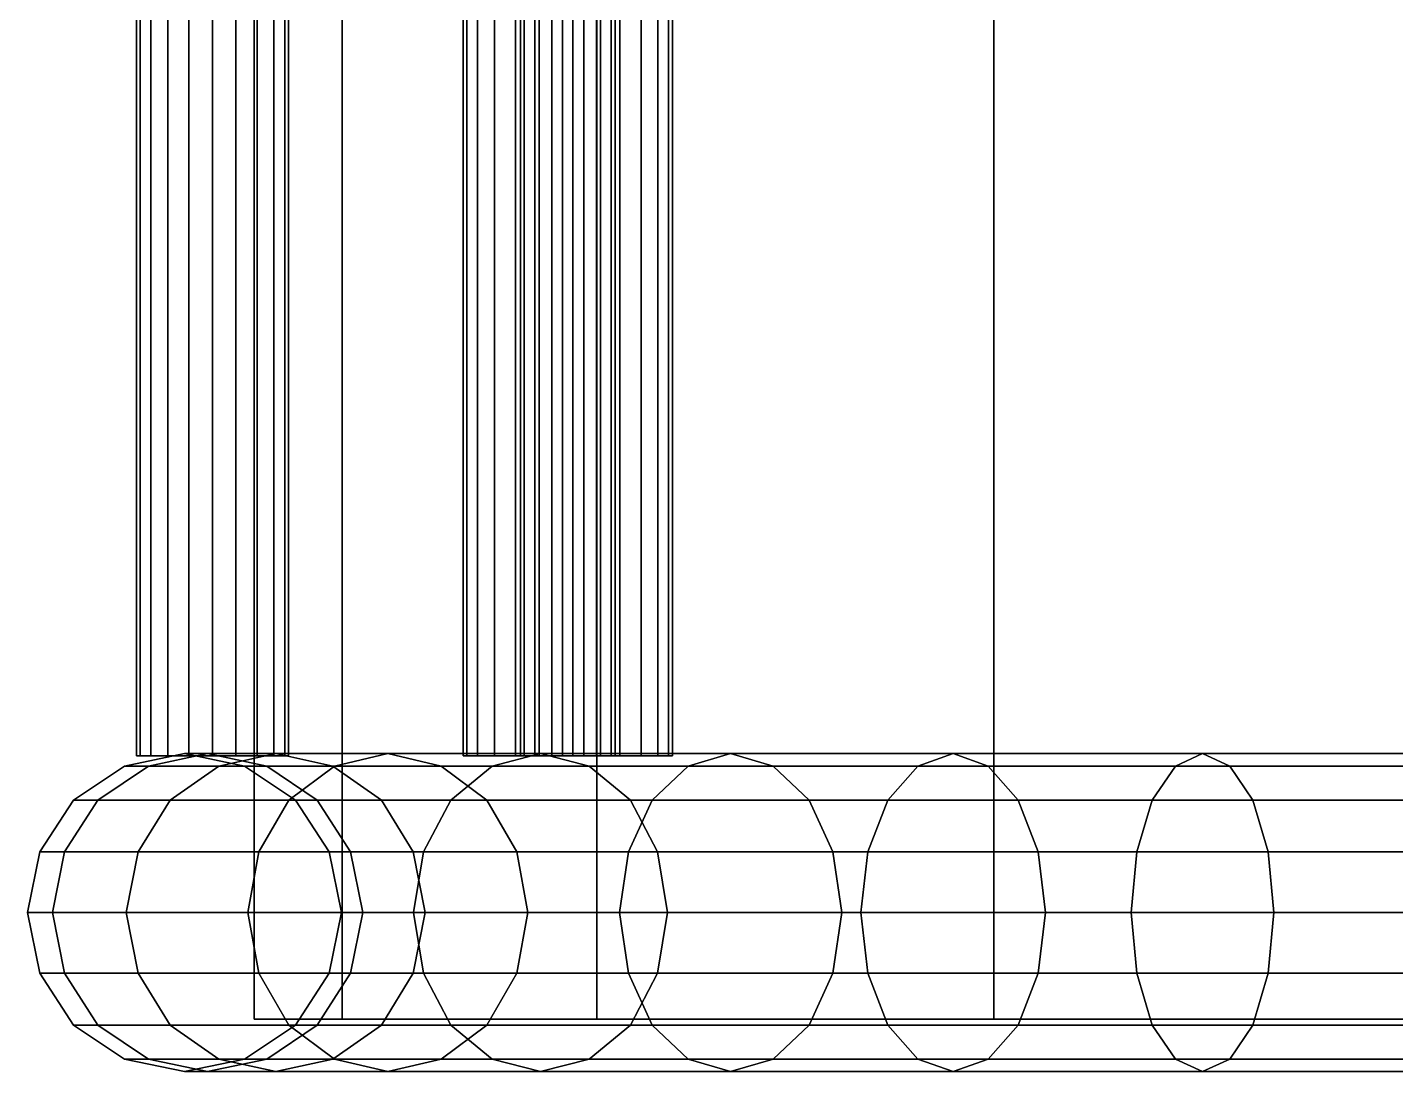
# Model space of a CAD drawing. Header units: metres. Extents: x -11.3 to 11.3, y -27.7 to 5.8.
# Drawn here: x -11.26 to -3.64, y -5.82 to 0 of the extents above; entities that cross this region are included whole.
import ezdxf

# ---------------------------------------------------------------- set-up
doc = ezdxf.new("R2010")
doc.units = ezdxf.units.M

msp = doc.modelspace()

# ---------------------------------------------------------------- linework, layer by layer
at = {"layer": 'layer1', "color": 1}
for points in [[(-9.51056, 5.52514, -3.09017), (-10, 5.52514), (-10, -5.52514), (-9.51056, -5.52514, -3.09017)], [(-10, 5.52514), (-9.51056, 5.52514, 3.09017), (-9.51056, -5.52514, 3.09017), (-10, -5.52514)], [(-8.09017, 5.52514, -5.87785), (-9.51056, 5.52514, -3.09017), (-9.51056, -5.52514, -3.09017), (-8.09017, -5.52514, -5.87785)], [(-9.51056, 5.52514, 3.09017), (-8.09017, 5.52514, 5.87785), (-8.09017, -5.52514, 5.87785), (-9.51056, -5.52514, 3.09017)], [(-5.87785, 5.52514, -8.09017), (-8.09017, 5.52514, -5.87785), (-8.09017, -5.52514, -5.87785), (-5.87785, -5.52514, -8.09017)], [(-8.09017, 5.52514, 5.87785), (-5.87785, 5.52514, 8.09017), (-5.87785, -5.52514, 8.09017), (-8.09017, -5.52514, 5.87785)], [(-3.09017, 5.52514, -9.51056), (-5.87785, 5.52514, -8.09017), (-5.87785, -5.52514, -8.09017), (-3.09017, -5.52514, -9.51056)], [(-5.87785, 5.52514, 8.09017), (-3.09017, 5.52514, 9.51057), (-3.09017, -5.52514, 9.51057), (-5.87785, -5.52514, 8.09017)], [(-10.63507, 5.1756, -0.13083), (-10.6558, 5.1756), (-10.6558, -4.05849), (-10.63507, -4.05849, -0.13083)], [(-10.6558, 5.1756), (-10.63507, 5.1756, 0.13083), (-10.63507, -4.05849, 0.13083), (-10.6558, -4.05849)], [(-10.57494, 5.1756, -0.24885), (-10.63507, 5.1756, -0.13083), (-10.63507, -4.05849, -0.13083), (-10.57494, -4.05849, -0.24885)], [(-10.63507, 5.1756, 0.13083), (-10.57494, 5.1756, 0.24885), (-10.57494, -4.05849, 0.24885), (-10.63507, -4.05849, 0.13083)], [(-10.48128, 5.1756, -0.34251), (-10.57494, 5.1756, -0.24885), (-10.57494, -4.05849, -0.24885), (-10.48128, -4.05849, -0.34251)], [(-10.57494, 5.1756, 0.24885), (-10.48128, 5.1756, 0.34251), (-10.48128, -4.05849, 0.34251), (-10.57494, -4.05849, 0.24885)], [(-10.36326, 5.1756, -0.40265), (-10.48128, 5.1756, -0.34251), (-10.48128, -4.05849, -0.34251), (-10.36326, -4.05849, -0.40265)], [(-10.48128, 5.1756, 0.34251), (-10.36326, 5.1756, 0.40265), (-10.36326, -4.05849, 0.40265), (-10.48128, -4.05849, 0.34251)], [(-10.23243, 5.1756, -0.42337), (-10.36326, 5.1756, -0.40265), (-10.36326, -4.05849, -0.40265), (-10.23243, -4.05849, -0.42337)], [(-10.36326, 5.1756, 0.40265), (-10.23243, 5.1756, 0.42337), (-10.23243, -4.05849, 0.42337), (-10.36326, -4.05849, 0.40265)], [(-10.23243, 5.1756, 0.42337), (-10.1016, 5.1756, 0.40265), (-10.1016, -4.05849, 0.40265), (-10.23243, -4.05849, 0.42337)], [(-10.1016, 5.1756, -0.40265), (-10.23243, 5.1756, -0.42337), (-10.23243, -4.05849, -0.42337), (-10.1016, -4.05849, -0.40265)], [(-10.1016, 5.1756, 0.40265), (-9.98358, 5.1756, 0.34251), (-9.98358, -4.05849, 0.34251), (-10.1016, -4.05849, 0.40265)], [(-9.98358, 5.1756, -0.34251), (-10.1016, 5.1756, -0.40265), (-10.1016, -4.05849, -0.40265), (-9.98358, -4.05849, -0.34251)], [(-9.98358, 5.1756, 0.34251), (-9.88992, 5.1756, 0.24885), (-9.88992, -4.05849, 0.24885), (-9.98358, -4.05849, 0.34251)], [(-9.88992, 5.1756, -0.24885), (-9.98358, 5.1756, -0.34251), (-9.98358, -4.05849, -0.34251), (-9.88992, -4.05849, -0.24885)], [(-9.88992, 5.1756, 0.24885), (-9.82978, 5.1756, 0.13083), (-9.82978, -4.05849, 0.13083), (-9.88992, -4.05849, 0.24885)], [(-9.82978, 5.1756, -0.13083), (-9.88992, 5.1756, -0.24885), (-9.88992, -4.05849, -0.24885), (-9.82978, -4.05849, -0.13083)], [(-9.82978, 5.1756, 0.13083), (-9.80906, 5.1756), (-9.80906, -4.05849), (-9.82978, -4.05849, 0.13083)], [(-9.80906, 5.1756), (-9.82978, 5.1756, -0.13083), (-9.82978, -4.05849, -0.13083), (-9.80906, -4.05849)], [(-8.81537, 5.1756, -6.22131), (-8.83609, 5.1756, -6.09048), (-8.83609, -4.05849, -6.09048), (-8.81537, -4.05849, -6.22131)], [(-8.83609, 5.1756, -6.09048), (-8.81537, 5.1756, -5.95965), (-8.81537, -4.05849, -5.95965), (-8.83609, -4.05849, -6.09048)], [(-8.75523, 5.1756, -6.33933), (-8.81537, 5.1756, -6.22131), (-8.81537, -4.05849, -6.22131), (-8.75523, -4.05849, -6.33933)], [(-8.81537, 5.1756, -5.95965), (-8.75523, 5.1756, -5.84163), (-8.75523, -4.05849, -5.84163), (-8.81537, -4.05849, -5.95965)], [(-8.66157, 5.1756, -6.43299), (-8.75523, 5.1756, -6.33933), (-8.75523, -4.05849, -6.33933), (-8.66157, -4.05849, -6.43299)], [(-8.75523, 5.1756, -5.84163), (-8.66157, 5.1756, -5.74797), (-8.66157, -4.05849, -5.74797), (-8.75523, -4.05849, -5.84163)], [(-8.54355, 5.1756, -6.49313), (-8.66157, 5.1756, -6.43299), (-8.66157, -4.05849, -6.43299), (-8.54355, -4.05849, -6.49313)], [(-8.66157, 5.1756, -5.74797), (-8.54355, 5.1756, -5.68783), (-8.54355, -4.05849, -5.68783), (-8.66157, -4.05849, -5.74797)], [(-8.41272, 5.1756, -6.51385), (-8.54355, 5.1756, -6.49313), (-8.54355, -4.05849, -6.49313), (-8.41272, -4.05849, -6.51385)], [(-8.54355, 5.1756, -5.68783), (-8.41272, 5.1756, -5.66711), (-8.41272, -4.05849, -5.66711), (-8.54355, -4.05849, -5.68783)], [(-8.49598, 5.1756, 5.87055), (-8.5167, 5.1756, 6.00137), (-8.5167, -4.05849, 6.00137), (-8.49598, -4.05849, 5.87055)], [(-8.5167, 5.1756, 6.00137), (-8.49598, 5.1756, 6.1322), (-8.49598, -4.05849, 6.1322), (-8.5167, -4.05849, 6.00137)], [(-8.43584, 5.1756, 5.75252), (-8.49598, 5.1756, 5.87055), (-8.49598, -4.05849, 5.87055), (-8.43584, -4.05849, 5.75252)], [(-8.49598, 5.1756, 6.1322), (-8.43584, 5.1756, 6.25022), (-8.43584, -4.05849, 6.25022), (-8.49598, -4.05849, 6.1322)], [(-8.34218, 5.1756, 5.65886), (-8.43584, 5.1756, 5.75252), (-8.43584, -4.05849, 5.75252), (-8.34218, -4.05849, 5.65886)], [(-8.43584, 5.1756, 6.25022), (-8.34218, 5.1756, 6.34388), (-8.34218, -4.05849, 6.34388), (-8.43584, -4.05849, 6.25022)], [(-8.41272, 5.1756, -5.66711), (-8.28189, 5.1756, -5.68783), (-8.28189, -4.05849, -5.68783), (-8.41272, -4.05849, -5.66711)], [(-8.28189, 5.1756, -6.49313), (-8.41272, 5.1756, -6.51385), (-8.41272, -4.05849, -6.51385), (-8.28189, -4.05849, -6.49313)], [(-8.22416, 5.1756, 5.59873), (-8.34218, 5.1756, 5.65886), (-8.34218, -4.05849, 5.65886), (-8.22416, -4.05849, 5.59873)], [(-8.34218, 5.1756, 6.34388), (-8.22416, 5.1756, 6.40402), (-8.22416, -4.05849, 6.40402), (-8.34218, -4.05849, 6.34388)], [(-8.28189, 5.1756, -5.68783), (-8.16387, 5.1756, -5.74797), (-8.16387, -4.05849, -5.74797), (-8.28189, -4.05849, -5.68783)], [(-8.16387, 5.1756, -6.43299), (-8.28189, 5.1756, -6.49313), (-8.28189, -4.05849, -6.49313), (-8.16387, -4.05849, -6.43299)], [(-8.09333, 5.1756, 5.57801), (-8.22416, 5.1756, 5.59873), (-8.22416, -4.05849, 5.59873), (-8.09333, -4.05849, 5.57801)], [(-8.22416, 5.1756, 6.40402), (-8.09333, 5.1756, 6.42474), (-8.09333, -4.05849, 6.42474), (-8.22416, -4.05849, 6.40402)], [(-8.16387, 5.1756, -5.74797), (-8.07021, 5.1756, -5.84163), (-8.07021, -4.05849, -5.84163), (-8.16387, -4.05849, -5.74797)], [(-8.07021, 5.1756, -6.33933), (-8.16387, 5.1756, -6.43299), (-8.16387, -4.05849, -6.43299), (-8.07021, -4.05849, -6.33933)], [(-8.09333, 5.1756, 6.42474), (-7.9625, 5.1756, 6.40402), (-7.9625, -4.05849, 6.40402), (-8.09333, -4.05849, 6.42474)], [(-7.96251, 5.1756, 5.59873), (-8.09333, 5.1756, 5.57801), (-8.09333, -4.05849, 5.57801), (-7.96251, -4.05849, 5.59873)], [(-8.07021, 5.1756, -5.84163), (-8.01007, 5.1756, -5.95965), (-8.01007, -4.05849, -5.95965), (-8.07021, -4.05849, -5.84163)], [(-8.01007, 5.1756, -6.22131), (-8.07021, 5.1756, -6.33933), (-8.07021, -4.05849, -6.33933), (-8.01007, -4.05849, -6.22131)], [(-8.01007, 5.1756, -5.95965), (-7.98935, 5.1756, -6.09048), (-7.98935, -4.05849, -6.09048), (-8.01007, -4.05849, -5.95965)], [(-7.98935, 5.1756, -6.09048), (-8.01007, 5.1756, -6.22131), (-8.01007, -4.05849, -6.22131), (-7.98935, -4.05849, -6.09048)], [(-7.84449, 5.1756, 5.65886), (-7.96251, 5.1756, 5.59873), (-7.96251, -4.05849, 5.59873), (-7.84449, -4.05849, 5.65886)], [(-7.9625, 5.1756, 6.40402), (-7.84448, 5.1756, 6.34388), (-7.84448, -4.05849, 6.34388), (-7.9625, -4.05849, 6.40402)], [(-7.75082, 5.1756, 5.75252), (-7.84449, 5.1756, 5.65886), (-7.84449, -4.05849, 5.65886), (-7.75082, -4.05849, 5.75252)], [(-7.84448, 5.1756, 6.34388), (-7.75082, 5.1756, 6.25022), (-7.75082, -4.05849, 6.25022), (-7.84448, -4.05849, 6.34388)], [(-7.75082, 5.1756, 6.25022), (-7.69069, 5.1756, 6.1322), (-7.69069, -4.05849, 6.1322), (-7.75082, -4.05849, 6.25022)], [(-7.69069, 5.1756, 5.87055), (-7.75082, 5.1756, 5.75252), (-7.75082, -4.05849, 5.75252), (-7.69069, -4.05849, 5.87055)], [(-7.69069, 5.1756, 6.1322), (-7.66997, 5.1756, 6.00137), (-7.66997, -4.05849, 6.00137), (-7.69069, -4.05849, 6.1322)], [(-7.66997, 5.1756, 6.00137), (-7.69069, 5.1756, 5.87055), (-7.69069, -4.05849, 5.87055), (-7.66997, -4.05849, 6.00137)], [(-11.00736, -4.30521), (-10.87101, -4.30521, -1.7218), (-10.58954, -4.11569, -1.67722), (-10.72236, -4.11569)], [(-11.00736, -4.30521), (-10.72236, -4.11569), (-10.58954, -4.11569, 1.67721), (-10.87101, -4.30521, 1.72179)], [(-10.46862, -4.30521, -3.40146), (-10.19757, -4.11569, -3.31339), (-10.58954, -4.11569, -1.67722), (-10.87101, -4.30521, -1.7218)], [(-10.46863, -4.30521, 3.40145), (-10.87101, -4.30521, 1.72179), (-10.58954, -4.11569, 1.67721), (-10.19758, -4.11569, 3.31338)], [(-10.38846, -4.04568), (-10.72236, -4.11569), (-10.58954, -4.11569, -1.67722), (-10.25978, -4.04568, -1.62499)], [(-10.38846, -4.04568), (-10.25978, -4.04568, 1.62498), (-10.58954, -4.11569, 1.67721), (-10.72236, -4.11569)], [(-10.23243, -4.05849), (-10.63507, -4.05849, -0.13083), (-10.6558, -4.05849)], [(-10.23243, -4.05849), (-10.6558, -4.05849), (-10.63507, -4.05849, 0.13083)], [(-10.23243, -4.05849), (-10.57494, -4.05849, -0.24885), (-10.63507, -4.05849, -0.13083)], [(-10.23243, -4.05849), (-10.63507, -4.05849, 0.13083), (-10.57494, -4.05849, 0.24885)], [(-9.88002, -4.04568, -3.21021), (-10.25978, -4.04568, -1.62499), (-10.58954, -4.11569, -1.67722), (-10.19757, -4.11569, -3.31339)], [(-9.88002, -4.04568, 3.2102), (-10.19758, -4.11569, 3.31338), (-10.58954, -4.11569, 1.67721), (-10.25978, -4.04568, 1.62498)], [(-10.23243, -4.05849), (-10.48128, -4.05849, -0.34251), (-10.57494, -4.05849, -0.24885)], [(-10.23243, -4.05849), (-10.57494, -4.05849, 0.24885), (-10.48128, -4.05849, 0.34251)], [(-10.23243, -4.05849), (-10.36326, -4.05849, -0.40265), (-10.48128, -4.05849, -0.34251)], [(-10.23243, -4.05849), (-10.48128, -4.05849, 0.34251), (-10.36326, -4.05849, 0.40265)], [(-10.46863, -4.30521, 3.40145), (-10.19758, -4.11569, 3.31338), (-9.55297, -4.11569, 4.86746), (-9.80688, -4.30521, 4.99684)], [(-10.46862, -4.30521, -3.40146), (-9.80688, -4.30521, -4.99685), (-9.55296, -4.11569, -4.86748), (-10.19757, -4.11569, -3.31339)], [(-10.38846, -4.04568), (-10.25978, -4.04568, -1.62499), (-9.93002, -4.11569, -1.57276), (-10.05457, -4.11569)], [(-10.38846, -4.04568), (-10.05457, -4.11569), (-9.93002, -4.11569, 1.57275), (-10.25978, -4.04568, 1.62498)], [(-10.23243, -4.05849), (-10.23243, -4.05849, -0.42337), (-10.36326, -4.05849, -0.40265)], [(-10.23243, -4.05849), (-10.36326, -4.05849, 0.40265), (-10.23243, -4.05849, 0.42337)], [(-9.88002, -4.04568, -3.21021), (-9.56246, -4.11569, -3.10703), (-9.93002, -4.11569, -1.57276), (-10.25978, -4.04568, -1.62499)], [(-9.88002, -4.04568, 3.2102), (-10.25978, -4.04568, 1.62498), (-9.93002, -4.11569, 1.57275), (-9.56247, -4.11569, 3.10702)], [(-10.23243, -4.05849), (-10.23243, -4.05849, 0.42337), (-10.1016, -4.05849, 0.40265)], [(-10.23243, -4.05849), (-10.1016, -4.05849, 0.40265), (-9.98358, -4.05849, 0.34251)], [(-10.23243, -4.05849), (-9.98358, -4.05849, 0.34251), (-9.88992, -4.05849, 0.24885)], [(-10.23243, -4.05849), (-9.88992, -4.05849, 0.24885), (-9.82978, -4.05849, 0.13083)], [(-10.23243, -4.05849), (-9.82978, -4.05849, 0.13083), (-9.80906, -4.05849)], [(-10.23243, -4.05849), (-9.80906, -4.05849), (-9.82978, -4.05849, -0.13083)], [(-10.23243, -4.05849), (-9.82978, -4.05849, -0.13083), (-9.88992, -4.05849, -0.24885)], [(-10.23243, -4.05849), (-9.88992, -4.05849, -0.24885), (-9.98358, -4.05849, -0.34251)], [(-10.23243, -4.05849), (-9.98358, -4.05849, -0.34251), (-10.1016, -4.05849, -0.40265)], [(-10.23243, -4.05849), (-10.1016, -4.05849, -0.40265), (-10.23243, -4.05849, -0.42337)], [(-9.88002, -4.04568, 3.2102), (-9.25549, -4.04568, 4.71589), (-9.55297, -4.11569, 4.86746), (-10.19758, -4.11569, 3.31338)], [(-9.88002, -4.04568, -3.21021), (-10.19757, -4.11569, -3.31339), (-9.55296, -4.11569, -4.86748), (-9.25548, -4.04568, -4.7159)], [(-9.76957, -4.30521), (-10.05457, -4.11569), (-9.93002, -4.11569, -1.57276), (-9.64855, -4.30521, -1.52818)], [(-9.76957, -4.30521), (-9.64855, -4.30521, 1.52817), (-9.93002, -4.11569, 1.57275), (-10.05457, -4.11569)], [(-9.29141, -4.30521, -3.01896), (-9.64855, -4.30521, -1.52818), (-9.93002, -4.11569, -1.57276), (-9.56246, -4.11569, -3.10703)], [(-9.29141, -4.30521, 3.01895), (-9.56247, -4.11569, 3.10702), (-9.93002, -4.11569, 1.57275), (-9.64855, -4.30521, 1.52817)], [(-9.88002, -4.04568, -3.21021), (-9.25548, -4.04568, -4.7159), (-8.958, -4.11569, -4.56433), (-9.56246, -4.11569, -3.10703)], [(-9.88002, -4.04568, 3.2102), (-9.56247, -4.11569, 3.10702), (-8.958, -4.11569, 4.56431), (-9.25549, -4.04568, 4.71589)], [(-8.90514, -4.30521, -6.46996), (-8.67457, -4.11569, -6.30245), (-9.55296, -4.11569, -4.86748), (-9.80688, -4.30521, -4.99685)], [(-8.90515, -4.30521, 6.46995), (-9.80688, -4.30521, 4.99684), (-9.55297, -4.11569, 4.86746), (-8.67458, -4.11569, 6.30243)], [(-9.29141, -4.30521, 3.01895), (-8.70409, -4.30521, 4.43494), (-8.958, -4.11569, 4.56431), (-9.56247, -4.11569, 3.10702)], [(-9.29141, -4.30521, -3.01896), (-9.56246, -4.11569, -3.10703), (-8.958, -4.11569, -4.56433), (-8.70408, -4.30521, -4.43495)], [(-8.40445, -4.04568, 6.10617), (-8.67458, -4.11569, 6.30243), (-9.55297, -4.11569, 4.86746), (-9.25549, -4.04568, 4.71589)], [(-8.40444, -4.04568, -6.10619), (-9.25548, -4.04568, -4.7159), (-9.55296, -4.11569, -4.86748), (-8.67457, -4.11569, -6.30245)], [(-8.40445, -4.04568, 6.10617), (-9.25549, -4.04568, 4.71589), (-8.958, -4.11569, 4.56431), (-8.13432, -4.11569, 5.90991)], [(-8.40444, -4.04568, -6.10619), (-8.13431, -4.11569, -5.90993), (-8.958, -4.11569, -4.56433), (-9.25548, -4.04568, -4.7159)], [(-7.90375, -4.30521, -5.74241), (-8.70408, -4.30521, -4.43495), (-8.958, -4.11569, -4.56433), (-8.13431, -4.11569, -5.90993)], [(-7.90375, -4.30521, 5.7424), (-8.13432, -4.11569, 5.90991), (-8.958, -4.11569, 4.56431), (-8.70409, -4.30521, 4.43494)], [(-8.90515, -4.30521, 6.46995), (-8.67458, -4.11569, 6.30243), (-7.58128, -4.11569, 7.58126), (-7.78279, -4.30521, 7.78277)], [(-8.90514, -4.30521, -6.46996), (-7.78278, -4.30521, -7.78278), (-7.58127, -4.11569, -7.58127), (-8.67457, -4.11569, -6.30245)], [(-8.41272, -4.05849, -6.09048), (-8.81537, -4.05849, -6.22131), (-8.83609, -4.05849, -6.09048)], [(-8.41272, -4.05849, -6.09048), (-8.83609, -4.05849, -6.09048), (-8.81537, -4.05849, -5.95965)], [(-8.41272, -4.05849, -6.09048), (-8.75523, -4.05849, -6.33933), (-8.81537, -4.05849, -6.22131)], [(-8.41272, -4.05849, -6.09048), (-8.81537, -4.05849, -5.95965), (-8.75523, -4.05849, -5.84163)], [(-8.41272, -4.05849, -6.09048), (-8.66157, -4.05849, -6.43299), (-8.75523, -4.05849, -6.33933)], [(-8.41272, -4.05849, -6.09048), (-8.75523, -4.05849, -5.84163), (-8.66157, -4.05849, -5.74797)], [(-8.40445, -4.04568, 6.10617), (-7.3452, -4.04568, 7.34518), (-7.58128, -4.11569, 7.58126), (-8.67458, -4.11569, 6.30243)], [(-8.40444, -4.04568, -6.10619), (-8.67457, -4.11569, -6.30245), (-7.58127, -4.11569, -7.58127), (-7.34519, -4.04568, -7.34519)], [(-8.41272, -4.05849, -6.09048), (-8.54355, -4.05849, -6.49313), (-8.66157, -4.05849, -6.43299)], [(-8.41272, -4.05849, -6.09048), (-8.66157, -4.05849, -5.74797), (-8.54355, -4.05849, -5.68783)], [(-8.41272, -4.05849, -6.09048), (-8.41272, -4.05849, -6.51385), (-8.54355, -4.05849, -6.49313)], [(-8.41272, -4.05849, -6.09048), (-8.54355, -4.05849, -5.68783), (-8.41272, -4.05849, -5.66711)], [(-8.09333, -4.05849, 6.00137), (-8.49598, -4.05849, 5.87055), (-8.5167, -4.05849, 6.00137)], [(-8.09333, -4.05849, 6.00137), (-8.5167, -4.05849, 6.00137), (-8.49598, -4.05849, 6.1322)], [(-8.09333, -4.05849, 6.00137), (-8.43584, -4.05849, 5.75252), (-8.49598, -4.05849, 5.87055)], [(-8.09333, -4.05849, 6.00137), (-8.49598, -4.05849, 6.1322), (-8.43584, -4.05849, 6.25022)], [(-8.09333, -4.05849, 6.00137), (-8.34218, -4.05849, 5.65886), (-8.43584, -4.05849, 5.75252)], [(-8.09333, -4.05849, 6.00137), (-8.43584, -4.05849, 6.25022), (-8.34218, -4.05849, 6.34388)], [(-8.41272, -4.05849, -6.09048), (-8.41272, -4.05849, -5.66711), (-8.28189, -4.05849, -5.68783)], [(-8.41272, -4.05849, -6.09048), (-8.28189, -4.05849, -5.68783), (-8.16387, -4.05849, -5.74797)], [(-8.41272, -4.05849, -6.09048), (-8.16387, -4.05849, -5.74797), (-8.07021, -4.05849, -5.84163)], [(-8.41272, -4.05849, -6.09048), (-8.07021, -4.05849, -5.84163), (-8.01007, -4.05849, -5.95965)], [(-8.41272, -4.05849, -6.09048), (-8.01007, -4.05849, -5.95965), (-7.98935, -4.05849, -6.09048)], [(-8.41272, -4.05849, -6.09048), (-7.98935, -4.05849, -6.09048), (-8.01007, -4.05849, -6.22131)], [(-8.41272, -4.05849, -6.09048), (-8.01007, -4.05849, -6.22131), (-8.07021, -4.05849, -6.33933)], [(-8.41272, -4.05849, -6.09048), (-8.07021, -4.05849, -6.33933), (-8.16387, -4.05849, -6.43299)], [(-8.41272, -4.05849, -6.09048), (-8.16387, -4.05849, -6.43299), (-8.28189, -4.05849, -6.49313)], [(-8.41272, -4.05849, -6.09048), (-8.28189, -4.05849, -6.49313), (-8.41272, -4.05849, -6.51385)], [(-8.40445, -4.04568, 6.10617), (-8.13432, -4.11569, 5.90991), (-7.10912, -4.11569, 7.1091), (-7.3452, -4.04568, 7.34518)], [(-8.40444, -4.04568, -6.10619), (-7.34519, -4.04568, -7.34519), (-7.10911, -4.11569, -7.10911), (-8.13431, -4.11569, -5.90993)], [(-8.09333, -4.05849, 6.00137), (-8.22416, -4.05849, 5.59873), (-8.34218, -4.05849, 5.65886)], [(-8.09333, -4.05849, 6.00137), (-8.34218, -4.05849, 6.34388), (-8.22416, -4.05849, 6.40402)], [(-8.09333, -4.05849, 6.00137), (-8.09333, -4.05849, 5.57801), (-8.22416, -4.05849, 5.59873)], [(-8.09333, -4.05849, 6.00137), (-8.22416, -4.05849, 6.40402), (-8.09333, -4.05849, 6.42474)], [(-7.90375, -4.30521, 5.7424), (-6.90761, -4.30521, 6.90759), (-7.10912, -4.11569, 7.1091), (-8.13432, -4.11569, 5.90991)], [(-7.90375, -4.30521, -5.74241), (-8.13431, -4.11569, -5.90993), (-7.10911, -4.11569, -7.10911), (-6.9076, -4.30521, -6.9076)], [(-8.09333, -4.05849, 6.00137), (-8.09333, -4.05849, 6.42474), (-7.9625, -4.05849, 6.40402)], [(-8.09333, -4.05849, 6.00137), (-7.9625, -4.05849, 6.40402), (-7.84448, -4.05849, 6.34388)], [(-8.09333, -4.05849, 6.00137), (-7.84448, -4.05849, 6.34388), (-7.75082, -4.05849, 6.25022)], [(-8.09333, -4.05849, 6.00137), (-7.75082, -4.05849, 6.25022), (-7.69069, -4.05849, 6.1322)], [(-8.09333, -4.05849, 6.00137), (-7.69069, -4.05849, 6.1322), (-7.66997, -4.05849, 6.00137)], [(-8.09333, -4.05849, 6.00137), (-7.66997, -4.05849, 6.00137), (-7.69069, -4.05849, 5.87055)], [(-8.09333, -4.05849, 6.00137), (-7.69069, -4.05849, 5.87055), (-7.75082, -4.05849, 5.75252)], [(-8.09333, -4.05849, 6.00137), (-7.75082, -4.05849, 5.75252), (-7.84449, -4.05849, 5.65886)], [(-8.09333, -4.05849, 6.00137), (-7.84449, -4.05849, 5.65886), (-7.96251, -4.05849, 5.59873)], [(-8.09333, -4.05849, 6.00137), (-7.96251, -4.05849, 5.59873), (-8.09333, -4.05849, 5.57801)], [(-6.46998, -4.30521, 8.90513), (-7.78279, -4.30521, 7.78277), (-7.58128, -4.11569, 7.58126), (-6.30246, -4.11569, 8.67457)], [(-6.46996, -4.30521, -8.90514), (-6.30245, -4.11569, -8.67457), (-7.58127, -4.11569, -7.58127), (-7.78278, -4.30521, -7.78278)], [(-6.1062, -4.04568, 8.40444), (-6.30246, -4.11569, 8.67457), (-7.58128, -4.11569, 7.58126), (-7.3452, -4.04568, 7.34518)], [(-6.10619, -4.04568, -8.40444), (-7.34519, -4.04568, -7.34519), (-7.58127, -4.11569, -7.58127), (-6.30245, -4.11569, -8.67457)], [(-6.1062, -4.04568, 8.40444), (-7.3452, -4.04568, 7.34518), (-7.10912, -4.11569, 7.1091), (-5.90993, -4.11569, 8.13431)], [(-6.10619, -4.04568, -8.40444), (-5.90993, -4.11569, -8.13431), (-7.10911, -4.11569, -7.10911), (-7.34519, -4.04568, -7.34519)], [(-5.74242, -4.30521, 7.90374), (-5.90993, -4.11569, 8.13431), (-7.10912, -4.11569, 7.1091), (-6.90761, -4.30521, 6.90759)], [(-5.74241, -4.30521, -7.90375), (-6.9076, -4.30521, -6.9076), (-7.10911, -4.11569, -7.10911), (-5.90993, -4.11569, -8.13431)], [(-6.46998, -4.30521, 8.90513), (-6.30246, -4.11569, 8.67457), (-4.86749, -4.11569, 9.55296), (-4.99687, -4.30521, 9.80687)], [(-6.46996, -4.30521, -8.90514), (-4.99685, -4.30521, -9.80688), (-4.86748, -4.11569, -9.55296), (-6.30245, -4.11569, -8.67457)], [(-6.1062, -4.04568, 8.40444), (-4.71591, -4.04568, 9.25547), (-4.86749, -4.11569, 9.55296), (-6.30246, -4.11569, 8.67457)], [(-6.10619, -4.04568, -8.40444), (-6.30245, -4.11569, -8.67457), (-4.86748, -4.11569, -9.55296), (-4.7159, -4.04568, -9.25548)], [(-6.1062, -4.04568, 8.40444), (-5.90993, -4.11569, 8.13431), (-4.56434, -4.11569, 8.95799), (-4.71591, -4.04568, 9.25547)], [(-6.10619, -4.04568, -8.40444), (-4.7159, -4.04568, -9.25548), (-4.56433, -4.11569, -8.958), (-5.90993, -4.11569, -8.13431)], [(-5.74241, -4.30521, -7.90375), (-5.90993, -4.11569, -8.13431), (-4.56433, -4.11569, -8.958), (-4.43495, -4.30521, -8.70408)], [(-5.74242, -4.30521, 7.90374), (-4.43496, -4.30521, 8.70407), (-4.56434, -4.11569, 8.95799), (-5.90993, -4.11569, 8.13431)], [(-3.40147, -4.30521, 10.46862), (-4.99687, -4.30521, 9.80687), (-4.86749, -4.11569, 9.55296), (-3.3134, -4.11569, 10.19757)], [(-3.40146, -4.30521, -10.46862), (-3.31339, -4.11569, -10.19757), (-4.86748, -4.11569, -9.55296), (-4.99685, -4.30521, -9.80688)], [(-3.21022, -4.04568, 9.88001), (-3.3134, -4.11569, 10.19757), (-4.86749, -4.11569, 9.55296), (-4.71591, -4.04568, 9.25547)], [(-3.21021, -4.04568, -9.88002), (-4.7159, -4.04568, -9.25548), (-4.86748, -4.11569, -9.55296), (-3.31339, -4.11569, -10.19757)], [(-3.21022, -4.04568, 9.88001), (-4.71591, -4.04568, 9.25547), (-4.56434, -4.11569, 8.95799), (-3.10704, -4.11569, 9.56246)], [(-3.21021, -4.04568, -9.88002), (-3.10703, -4.11569, -9.56246), (-4.56433, -4.11569, -8.958), (-4.7159, -4.04568, -9.25548)], [(-3.01897, -4.30521, 9.29141), (-3.10704, -4.11569, 9.56246), (-4.56434, -4.11569, 8.95799), (-4.43496, -4.30521, 8.70407)], [(-3.01896, -4.30521, -9.29141), (-4.43495, -4.30521, -8.70408), (-4.56433, -4.11569, -8.958), (-3.10703, -4.11569, -9.56246)], [(-11.00736, -4.30521), (-11.19456, -4.59374), (-11.05589, -4.59374, -1.75108), (-10.87101, -4.30521, -1.7218)], [(-11.00736, -4.30521), (-10.87101, -4.30521, 1.72179), (-11.05589, -4.59374, 1.75107), (-11.19456, -4.59374)], [(-10.46862, -4.30521, -3.40146), (-10.87101, -4.30521, -1.7218), (-11.05589, -4.59374, -1.75108), (-10.64666, -4.59374, -3.45931)], [(-10.46863, -4.30521, 3.40145), (-10.64667, -4.59374, 3.4593), (-11.05589, -4.59374, 1.75107), (-10.87101, -4.30521, 1.72179)], [(-10.46863, -4.30521, 3.40145), (-9.80688, -4.30521, 4.99684), (-9.97367, -4.59374, 5.08182), (-10.64667, -4.59374, 3.4593)], [(-10.46862, -4.30521, -3.40146), (-10.64666, -4.59374, -3.45931), (-9.97366, -4.59374, -5.08184), (-9.80688, -4.30521, -4.99685)], [(-8.90515, -4.30521, 6.46995), (-9.0566, -4.59374, 6.57999), (-9.97367, -4.59374, 5.08182), (-9.80688, -4.30521, 4.99684)], [(-8.90514, -4.30521, -6.46996), (-9.80688, -4.30521, -4.99685), (-9.97366, -4.59374, -5.08184), (-9.05659, -4.59374, -6.58)], [(-9.76957, -4.30521), (-9.64855, -4.30521, -1.52818), (-9.46366, -4.59374, -1.4989), (-9.58236, -4.59374)], [(-9.76957, -4.30521), (-9.58236, -4.59374), (-9.46366, -4.59374, 1.49889), (-9.64855, -4.30521, 1.52817)], [(-9.29141, -4.30521, -3.01896), (-9.11337, -4.59374, -2.96111), (-9.46366, -4.59374, -1.4989), (-9.64855, -4.30521, -1.52818)], [(-9.29141, -4.30521, 3.01895), (-9.64855, -4.30521, 1.52817), (-9.46366, -4.59374, 1.49889), (-9.11337, -4.59374, 2.9611)], [(-9.29141, -4.30521, -3.01896), (-8.70408, -4.30521, -4.43495), (-8.53729, -4.59374, -4.34997), (-9.11337, -4.59374, -2.96111)], [(-9.29141, -4.30521, 3.01895), (-9.11337, -4.59374, 2.9611), (-8.5373, -4.59374, 4.34996), (-8.70409, -4.30521, 4.43494)], [(-8.90515, -4.30521, 6.46995), (-7.78279, -4.30521, 7.78277), (-7.91516, -4.59374, 7.91513), (-9.0566, -4.59374, 6.57999)], [(-8.90514, -4.30521, -6.46996), (-9.05659, -4.59374, -6.58), (-7.91514, -4.59374, -7.91515), (-7.78278, -4.30521, -7.78278)], [(-7.90375, -4.30521, 5.7424), (-8.70409, -4.30521, 4.43494), (-8.5373, -4.59374, 4.34996), (-7.7523, -4.59374, 5.63236)], [(-7.90375, -4.30521, -5.74241), (-7.75229, -4.59374, -5.63237), (-8.53729, -4.59374, -4.34997), (-8.70408, -4.30521, -4.43495)], [(-6.46998, -4.30521, 8.90513), (-6.58001, -4.59374, 9.05658), (-7.91516, -4.59374, 7.91513), (-7.78279, -4.30521, 7.78277)], [(-6.46996, -4.30521, -8.90514), (-7.78278, -4.30521, -7.78278), (-7.91514, -4.59374, -7.91515), (-6.58, -4.59374, -9.05659)], [(-7.90375, -4.30521, -5.74241), (-6.9076, -4.30521, -6.9076), (-6.77523, -4.59374, -6.77523), (-7.75229, -4.59374, -5.63237)], [(-7.90375, -4.30521, 5.7424), (-7.7523, -4.59374, 5.63236), (-6.77524, -4.59374, 6.77523), (-6.90761, -4.30521, 6.90759)], [(-5.74242, -4.30521, 7.90374), (-6.90761, -4.30521, 6.90759), (-6.77524, -4.59374, 6.77523), (-5.63238, -4.59374, 7.75229)], [(-5.74241, -4.30521, -7.90375), (-5.63237, -4.59374, -7.75229), (-6.77523, -4.59374, -6.77523), (-6.9076, -4.30521, -6.9076)], [(-6.46998, -4.30521, 8.90513), (-4.99687, -4.30521, 9.80687), (-5.08185, -4.59374, 9.97366), (-6.58001, -4.59374, 9.05658)], [(-6.46996, -4.30521, -8.90514), (-6.58, -4.59374, -9.05659), (-5.08184, -4.59374, -9.97366), (-4.99685, -4.30521, -9.80688)], [(-5.74242, -4.30521, 7.90374), (-5.63238, -4.59374, 7.75229), (-4.34998, -4.59374, 8.53729), (-4.43496, -4.30521, 8.70407)], [(-5.74241, -4.30521, -7.90375), (-4.43495, -4.30521, -8.70408), (-4.34997, -4.59374, -8.53729), (-5.63237, -4.59374, -7.75229)], [(-3.40147, -4.30521, 10.46862), (-3.45932, -4.59374, 10.64666), (-5.08185, -4.59374, 9.97366), (-4.99687, -4.30521, 9.80687)], [(-3.40146, -4.30521, -10.46862), (-4.99685, -4.30521, -9.80688), (-5.08184, -4.59374, -9.97366), (-3.45931, -4.59374, -10.64666)], [(-3.01897, -4.30521, 9.29141), (-4.43496, -4.30521, 8.70407), (-4.34998, -4.59374, 8.53729), (-2.96112, -4.59374, 9.11337)], [(-3.01896, -4.30521, -9.29141), (-2.96111, -4.59374, -9.11337), (-4.34997, -4.59374, -8.53729), (-4.43495, -4.30521, -8.70408)], [(-11.26372, -4.93178), (-11.12419, -4.93178, -1.7619), (-11.05589, -4.59374, -1.75108), (-11.19456, -4.59374)], [(-11.26372, -4.93178), (-11.19456, -4.59374), (-11.05589, -4.59374, 1.75107), (-11.12419, -4.93178, 1.76189)], [(-10.71243, -4.93178, -3.48068), (-10.64666, -4.59374, -3.45931), (-11.05589, -4.59374, -1.75108), (-11.12419, -4.93178, -1.7619)], [(-10.71244, -4.93178, 3.48067), (-11.12419, -4.93178, 1.76189), (-11.05589, -4.59374, 1.75107), (-10.64667, -4.59374, 3.4593)], [(-10.71244, -4.93178, 3.48067), (-10.64667, -4.59374, 3.4593), (-9.97367, -4.59374, 5.08182), (-10.03528, -4.93178, 5.11321)], [(-10.71243, -4.93178, -3.48068), (-10.03527, -4.93178, -5.11323), (-9.97366, -4.59374, -5.08184), (-10.64666, -4.59374, -3.45931)], [(-9.11255, -4.93178, 6.62063), (-10.03528, -4.93178, 5.11321), (-9.97367, -4.59374, 5.08182), (-9.0566, -4.59374, 6.57999)], [(-9.11254, -4.93178, -6.62065), (-9.05659, -4.59374, -6.58), (-9.97366, -4.59374, -5.08184), (-10.03527, -4.93178, -5.11323)], [(-9.51321, -4.93178), (-9.58236, -4.59374), (-9.46366, -4.59374, -1.4989), (-9.39537, -4.93178, -1.48808)], [(-9.51321, -4.93178), (-9.39537, -4.93178, 1.48807), (-9.46366, -4.59374, 1.49889), (-9.58236, -4.59374)], [(-9.0476, -4.93178, -2.93974), (-9.39537, -4.93178, -1.48808), (-9.46366, -4.59374, -1.4989), (-9.11337, -4.59374, -2.96111)], [(-9.0476, -4.93178, 2.93973), (-9.11337, -4.59374, 2.9611), (-9.46366, -4.59374, 1.49889), (-9.39537, -4.93178, 1.48807)], [(-9.0476, -4.93178, -2.93974), (-9.11337, -4.59374, -2.96111), (-8.53729, -4.59374, -4.34997), (-8.47568, -4.93178, -4.31858)], [(-9.0476, -4.93178, 2.93973), (-8.47569, -4.93178, 4.31856), (-8.5373, -4.59374, 4.34996), (-9.11337, -4.59374, 2.9611)], [(-9.11255, -4.93178, 6.62063), (-9.0566, -4.59374, 6.57999), (-7.91516, -4.59374, 7.91513), (-7.96405, -4.93178, 7.96403)], [(-9.11254, -4.93178, -6.62065), (-7.96404, -4.93178, -7.96404), (-7.91514, -4.59374, -7.91515), (-9.05659, -4.59374, -6.58)], [(-7.69636, -4.93178, 5.59171), (-7.7523, -4.59374, 5.63236), (-8.5373, -4.59374, 4.34996), (-8.47569, -4.93178, 4.31856)], [(-7.69635, -4.93178, -5.59173), (-8.47568, -4.93178, -4.31858), (-8.53729, -4.59374, -4.34997), (-7.75229, -4.59374, -5.63237)], [(-6.62066, -4.93178, 9.11253), (-7.96405, -4.93178, 7.96403), (-7.91516, -4.59374, 7.91513), (-6.58001, -4.59374, 9.05658)], [(-6.62065, -4.93178, -9.11254), (-6.58, -4.59374, -9.05659), (-7.91514, -4.59374, -7.91515), (-7.96404, -4.93178, -7.96404)], [(-7.69636, -4.93178, 5.59171), (-6.72635, -4.93178, 6.72633), (-6.77524, -4.59374, 6.77523), (-7.7523, -4.59374, 5.63236)], [(-7.69635, -4.93178, -5.59173), (-7.75229, -4.59374, -5.63237), (-6.77523, -4.59374, -6.77523), (-6.72634, -4.93178, -6.72634)], [(-5.59173, -4.93178, 7.69634), (-5.63238, -4.59374, 7.75229), (-6.77524, -4.59374, 6.77523), (-6.72635, -4.93178, 6.72633)], [(-5.59172, -4.93178, -7.69635), (-6.72634, -4.93178, -6.72634), (-6.77523, -4.59374, -6.77523), (-5.63237, -4.59374, -7.75229)], [(-6.62066, -4.93178, 9.11253), (-6.58001, -4.59374, 9.05658), (-5.08185, -4.59374, 9.97366), (-5.11324, -4.93178, 10.03527)], [(-6.62065, -4.93178, -9.11254), (-5.11323, -4.93178, -10.03527), (-5.08184, -4.59374, -9.97366), (-6.58, -4.59374, -9.05659)], [(-5.59173, -4.93178, 7.69634), (-4.31859, -4.93178, 8.47568), (-4.34998, -4.59374, 8.53729), (-5.63238, -4.59374, 7.75229)], [(-5.59172, -4.93178, -7.69635), (-5.63237, -4.59374, -7.75229), (-4.34997, -4.59374, -8.53729), (-4.31858, -4.93178, -8.47568)], [(-3.48069, -4.93178, 10.71243), (-5.11324, -4.93178, 10.03527), (-5.08185, -4.59374, 9.97366), (-3.45932, -4.59374, 10.64666)], [(-3.48068, -4.93178, -10.71243), (-3.45931, -4.59374, -10.64666), (-5.08184, -4.59374, -9.97366), (-5.11323, -4.93178, -10.03527)], [(-2.93975, -4.93178, 9.0476), (-2.96112, -4.59374, 9.11337), (-4.34998, -4.59374, 8.53729), (-4.31859, -4.93178, 8.47568)], [(-2.93974, -4.93178, -9.0476), (-4.31858, -4.93178, -8.47568), (-4.34997, -4.59374, -8.53729), (-2.96111, -4.59374, -9.11337)], [(-11.26372, -4.93178), (-11.19456, -5.26981), (-11.05589, -5.26981, -1.75108), (-11.12419, -4.93178, -1.7619)], [(-11.26372, -4.93178), (-11.12419, -4.93178, 1.76189), (-11.05589, -5.26981, 1.75107), (-11.19456, -5.26981)], [(-10.71243, -4.93178, -3.48068), (-11.12419, -4.93178, -1.7619), (-11.05589, -5.26981, -1.75108), (-10.64666, -5.26981, -3.45931)], [(-10.71244, -4.93178, 3.48067), (-10.64667, -5.26981, 3.4593), (-11.05589, -5.26981, 1.75107), (-11.12419, -4.93178, 1.76189)], [(-10.71244, -4.93178, 3.48067), (-10.03528, -4.93178, 5.11321), (-9.97367, -5.26981, 5.08182), (-10.64667, -5.26981, 3.4593)], [(-10.71243, -4.93178, -3.48068), (-10.64666, -5.26981, -3.45931), (-9.97366, -5.26981, -5.08184), (-10.03527, -4.93178, -5.11323)], [(-9.11255, -4.93178, 6.62063), (-9.0566, -5.26981, 6.57999), (-9.97367, -5.26981, 5.08182), (-10.03528, -4.93178, 5.11321)], [(-9.11254, -4.93178, -6.62065), (-10.03527, -4.93178, -5.11323), (-9.97366, -5.26981, -5.08184), (-9.05659, -5.26981, -6.58)], [(-9.51321, -4.93178), (-9.39537, -4.93178, -1.48808), (-9.46366, -5.26981, -1.4989), (-9.58236, -5.26981)], [(-9.51321, -4.93178), (-9.58236, -5.26981), (-9.46366, -5.26981, 1.49889), (-9.39537, -4.93178, 1.48807)], [(-9.0476, -4.93178, -2.93974), (-9.11337, -5.26981, -2.96111), (-9.46366, -5.26981, -1.4989), (-9.39537, -4.93178, -1.48808)], [(-9.0476, -4.93178, 2.93973), (-9.39537, -4.93178, 1.48807), (-9.46366, -5.26981, 1.49889), (-9.11337, -5.26981, 2.9611)], [(-9.0476, -4.93178, -2.93974), (-8.47568, -4.93178, -4.31858), (-8.53729, -5.26981, -4.34997), (-9.11337, -5.26981, -2.96111)], [(-9.0476, -4.93178, 2.93973), (-9.11337, -5.26981, 2.9611), (-8.5373, -5.26981, 4.34996), (-8.47569, -4.93178, 4.31856)], [(-9.11255, -4.93178, 6.62063), (-7.96405, -4.93178, 7.96403), (-7.91516, -5.26981, 7.91513), (-9.0566, -5.26981, 6.57999)], [(-9.11254, -4.93178, -6.62065), (-9.05659, -5.26981, -6.58), (-7.91514, -5.26981, -7.91515), (-7.96404, -4.93178, -7.96404)], [(-7.69636, -4.93178, 5.59171), (-8.47569, -4.93178, 4.31856), (-8.5373, -5.26981, 4.34996), (-7.7523, -5.26981, 5.63236)], [(-7.69635, -4.93178, -5.59173), (-7.75229, -5.26981, -5.63237), (-8.53729, -5.26981, -4.34997), (-8.47568, -4.93178, -4.31858)], [(-6.62066, -4.93178, 9.11253), (-6.58001, -5.26981, 9.05658), (-7.91516, -5.26981, 7.91513), (-7.96405, -4.93178, 7.96403)], [(-6.62065, -4.93178, -9.11254), (-7.96404, -4.93178, -7.96404), (-7.91514, -5.26981, -7.91515), (-6.58, -5.26981, -9.05659)], [(-7.69636, -4.93178, 5.59171), (-7.7523, -5.26981, 5.63236), (-6.77524, -5.26981, 6.77523), (-6.72635, -4.93178, 6.72633)], [(-7.69635, -4.93178, -5.59173), (-6.72634, -4.93178, -6.72634), (-6.77523, -5.26981, -6.77523), (-7.75229, -5.26981, -5.63237)], [(-5.59173, -4.93178, 7.69634), (-6.72635, -4.93178, 6.72633), (-6.77524, -5.26981, 6.77523), (-5.63238, -5.26981, 7.75229)], [(-5.59172, -4.93178, -7.69635), (-5.63237, -5.26981, -7.75229), (-6.77523, -5.26981, -6.77523), (-6.72634, -4.93178, -6.72634)], [(-6.62066, -4.93178, 9.11253), (-5.11324, -4.93178, 10.03527), (-5.08185, -5.26981, 9.97366), (-6.58001, -5.26981, 9.05658)], [(-6.62065, -4.93178, -9.11254), (-6.58, -5.26981, -9.05659), (-5.08184, -5.26981, -9.97366), (-5.11323, -4.93178, -10.03527)], [(-5.59173, -4.93178, 7.69634), (-5.63238, -5.26981, 7.75229), (-4.34998, -5.26981, 8.53729), (-4.31859, -4.93178, 8.47568)], [(-5.59172, -4.93178, -7.69635), (-4.31858, -4.93178, -8.47568), (-4.34997, -5.26981, -8.53729), (-5.63237, -5.26981, -7.75229)], [(-3.48069, -4.93178, 10.71243), (-3.45932, -5.26981, 10.64666), (-5.08185, -5.26981, 9.97366), (-5.11324, -4.93178, 10.03527)], [(-3.48068, -4.93178, -10.71243), (-5.11323, -4.93178, -10.03527), (-5.08184, -5.26981, -9.97366), (-3.45931, -5.26981, -10.64666)], [(-2.93975, -4.93178, 9.0476), (-4.31859, -4.93178, 8.47568), (-4.34998, -5.26981, 8.53729), (-2.96112, -5.26981, 9.11337)], [(-2.93974, -4.93178, -9.0476), (-2.96111, -5.26981, -9.11337), (-4.34997, -5.26981, -8.53729), (-4.31858, -4.93178, -8.47568)], [(-11.00736, -5.55834), (-10.87101, -5.55834, -1.7218), (-11.05589, -5.26981, -1.75108), (-11.19456, -5.26981)], [(-11.00736, -5.55834), (-11.19456, -5.26981), (-11.05589, -5.26981, 1.75107), (-10.87101, -5.55834, 1.72179)], [(-10.46862, -5.55834, -3.40146), (-10.64666, -5.26981, -3.45931), (-11.05589, -5.26981, -1.75108), (-10.87101, -5.55834, -1.7218)], [(-10.46863, -5.55834, 3.40145), (-10.87101, -5.55834, 1.72179), (-11.05589, -5.26981, 1.75107), (-10.64667, -5.26981, 3.4593)], [(-10.46863, -5.55834, 3.40145), (-10.64667, -5.26981, 3.4593), (-9.97367, -5.26981, 5.08182), (-9.80688, -5.55834, 4.99684)], [(-10.46862, -5.55834, -3.40146), (-9.80688, -5.55834, -4.99685), (-9.97366, -5.26981, -5.08184), (-10.64666, -5.26981, -3.45931)], [(-8.90515, -5.55834, 6.46995), (-9.80688, -5.55834, 4.99684), (-9.97367, -5.26981, 5.08182), (-9.0566, -5.26981, 6.57999)], [(-8.90514, -5.55834, -6.46996), (-9.05659, -5.26981, -6.58), (-9.97366, -5.26981, -5.08184), (-9.80688, -5.55834, -4.99685)], [(-9.76957, -5.55834), (-9.58236, -5.26981), (-9.46366, -5.26981, -1.4989), (-9.64855, -5.55834, -1.52818)], [(-9.76957, -5.55834), (-9.64855, -5.55834, 1.52817), (-9.46366, -5.26981, 1.49889), (-9.58236, -5.26981)], [(-9.29141, -5.55834, -3.01896), (-9.64855, -5.55834, -1.52818), (-9.46366, -5.26981, -1.4989), (-9.11337, -5.26981, -2.96111)], [(-9.29141, -5.55834, 3.01895), (-9.11337, -5.26981, 2.9611), (-9.46366, -5.26981, 1.49889), (-9.64855, -5.55834, 1.52817)], [(-9.29141, -5.55834, -3.01896), (-9.11337, -5.26981, -2.96111), (-8.53729, -5.26981, -4.34997), (-8.70408, -5.55834, -4.43495)], [(-9.29141, -5.55834, 3.01895), (-8.70409, -5.55834, 4.43494), (-8.5373, -5.26981, 4.34996), (-9.11337, -5.26981, 2.9611)], [(-8.90515, -5.55834, 6.46995), (-9.0566, -5.26981, 6.57999), (-7.91516, -5.26981, 7.91513), (-7.78279, -5.55834, 7.78277)], [(-8.90514, -5.55834, -6.46996), (-7.78278, -5.55834, -7.78278), (-7.91514, -5.26981, -7.91515), (-9.05659, -5.26981, -6.58)], [(-7.90375, -5.55834, 5.7424), (-7.7523, -5.26981, 5.63236), (-8.5373, -5.26981, 4.34996), (-8.70409, -5.55834, 4.43494)], [(-7.90375, -5.55834, -5.74241), (-8.70408, -5.55834, -4.43495), (-8.53729, -5.26981, -4.34997), (-7.75229, -5.26981, -5.63237)], [(-6.46998, -5.55834, 8.90513), (-7.78279, -5.55834, 7.78277), (-7.91516, -5.26981, 7.91513), (-6.58001, -5.26981, 9.05658)], [(-6.46996, -5.55834, -8.90514), (-6.58, -5.26981, -9.05659), (-7.91514, -5.26981, -7.91515), (-7.78278, -5.55834, -7.78278)], [(-7.90375, -5.55834, -5.74241), (-7.75229, -5.26981, -5.63237), (-6.77523, -5.26981, -6.77523), (-6.9076, -5.55834, -6.9076)], [(-7.90375, -5.55834, 5.7424), (-6.90761, -5.55834, 6.90759), (-6.77524, -5.26981, 6.77523), (-7.7523, -5.26981, 5.63236)], [(-5.74242, -5.55834, 7.90374), (-5.63238, -5.26981, 7.75229), (-6.77524, -5.26981, 6.77523), (-6.90761, -5.55834, 6.90759)], [(-5.74241, -5.55834, -7.90375), (-6.9076, -5.55834, -6.9076), (-6.77523, -5.26981, -6.77523), (-5.63237, -5.26981, -7.75229)], [(-6.46998, -5.55834, 8.90513), (-6.58001, -5.26981, 9.05658), (-5.08185, -5.26981, 9.97366), (-4.99687, -5.55834, 9.80687)], [(-6.46996, -5.55834, -8.90514), (-4.99685, -5.55834, -9.80688), (-5.08184, -5.26981, -9.97366), (-6.58, -5.26981, -9.05659)], [(-5.74242, -5.55834, 7.90374), (-4.43496, -5.55834, 8.70407), (-4.34998, -5.26981, 8.53729), (-5.63238, -5.26981, 7.75229)], [(-5.74241, -5.55834, -7.90375), (-5.63237, -5.26981, -7.75229), (-4.34997, -5.26981, -8.53729), (-4.43495, -5.55834, -8.70408)], [(-3.40147, -5.55834, 10.46862), (-4.99687, -5.55834, 9.80687), (-5.08185, -5.26981, 9.97366), (-3.45932, -5.26981, 10.64666)], [(-3.40146, -5.55834, -10.46862), (-3.45931, -5.26981, -10.64666), (-5.08184, -5.26981, -9.97366), (-4.99685, -5.55834, -9.80688)], [(-3.01897, -5.55834, 9.29141), (-2.96112, -5.26981, 9.11337), (-4.34998, -5.26981, 8.53729), (-4.43496, -5.55834, 8.70407)], [(-3.01896, -5.55834, -9.29141), (-4.43495, -5.55834, -8.70408), (-4.34997, -5.26981, -8.53729), (-2.96111, -5.26981, -9.11337)], [(-11.00736, -5.55834), (-10.72236, -5.74786), (-10.58954, -5.74786, -1.67722), (-10.87101, -5.55834, -1.7218)], [(-11.00736, -5.55834), (-10.87101, -5.55834, 1.72179), (-10.58954, -5.74786, 1.67721), (-10.72236, -5.74786)], [(-10.46862, -5.55834, -3.40146), (-10.87101, -5.55834, -1.7218), (-10.58954, -5.74786, -1.67722), (-10.19757, -5.74786, -3.31339)], [(-10.46863, -5.55834, 3.40145), (-10.19758, -5.74786, 3.31338), (-10.58954, -5.74786, 1.67721), (-10.87101, -5.55834, 1.72179)], [(-10.46863, -5.55834, 3.40145), (-9.80688, -5.55834, 4.99684), (-9.55297, -5.74786, 4.86746), (-10.19758, -5.74786, 3.31338)], [(-10.46862, -5.55834, -3.40146), (-10.19757, -5.74786, -3.31339), (-9.55296, -5.74786, -4.86748), (-9.80688, -5.55834, -4.99685)], [(-9.76957, -5.55834), (-9.64855, -5.55834, -1.52818), (-9.93002, -5.74786, -1.57276), (-10.05457, -5.74786)], [(-9.76957, -5.55834), (-10.05457, -5.74786), (-9.93002, -5.74786, 1.57275), (-9.64855, -5.55834, 1.52817)], [(0, -5.52514), (-9.51056, -5.52514, -3.09017), (-10, -5.52514)], [(0, -5.52514), (-10, -5.52514), (-9.51056, -5.52514, 3.09017)], [(-9.29141, -5.55834, -3.01896), (-9.56246, -5.74786, -3.10703), (-9.93002, -5.74786, -1.57276), (-9.64855, -5.55834, -1.52818)], [(-9.29141, -5.55834, 3.01895), (-9.64855, -5.55834, 1.52817), (-9.93002, -5.74786, 1.57275), (-9.56247, -5.74786, 3.10702)], [(-8.90514, -5.55834, -6.46996), (-9.80688, -5.55834, -4.99685), (-9.55296, -5.74786, -4.86748), (-8.67457, -5.74786, -6.30245)], [(-8.90515, -5.55834, 6.46995), (-8.67458, -5.74786, 6.30243), (-9.55297, -5.74786, 4.86746), (-9.80688, -5.55834, 4.99684)], [(-9.29141, -5.55834, 3.01895), (-9.56247, -5.74786, 3.10702), (-8.958, -5.74786, 4.56431), (-8.70409, -5.55834, 4.43494)], [(-9.29141, -5.55834, -3.01896), (-8.70408, -5.55834, -4.43495), (-8.958, -5.74786, -4.56433), (-9.56246, -5.74786, -3.10703)], [(0, -5.52514), (-8.09017, -5.52514, -5.87785), (-9.51056, -5.52514, -3.09017)], [(0, -5.52514), (-9.51056, -5.52514, 3.09017), (-8.09017, -5.52514, 5.87785)], [(-7.90375, -5.55834, -5.74241), (-8.13431, -5.74786, -5.90993), (-8.958, -5.74786, -4.56433), (-8.70408, -5.55834, -4.43495)], [(-7.90375, -5.55834, 5.7424), (-8.70409, -5.55834, 4.43494), (-8.958, -5.74786, 4.56431), (-8.13432, -5.74786, 5.90991)], [(-8.90515, -5.55834, 6.46995), (-7.78279, -5.55834, 7.78277), (-7.58128, -5.74786, 7.58126), (-8.67458, -5.74786, 6.30243)], [(-8.90514, -5.55834, -6.46996), (-8.67457, -5.74786, -6.30245), (-7.58127, -5.74786, -7.58127), (-7.78278, -5.55834, -7.78278)], [(-7.90375, -5.55834, 5.7424), (-8.13432, -5.74786, 5.90991), (-7.10912, -5.74786, 7.1091), (-6.90761, -5.55834, 6.90759)], [(-7.90375, -5.55834, -5.74241), (-6.9076, -5.55834, -6.9076), (-7.10911, -5.74786, -7.10911), (-8.13431, -5.74786, -5.90993)], [(0, -5.52514), (-5.87785, -5.52514, -8.09017), (-8.09017, -5.52514, -5.87785)], [(0, -5.52514), (-8.09017, -5.52514, 5.87785), (-5.87785, -5.52514, 8.09017)], [(-6.46998, -5.55834, 8.90513), (-6.30246, -5.74786, 8.67457), (-7.58128, -5.74786, 7.58126), (-7.78279, -5.55834, 7.78277)], [(-6.46996, -5.55834, -8.90514), (-7.78278, -5.55834, -7.78278), (-7.58127, -5.74786, -7.58127), (-6.30245, -5.74786, -8.67457)], [(-5.74242, -5.55834, 7.90374), (-6.90761, -5.55834, 6.90759), (-7.10912, -5.74786, 7.1091), (-5.90993, -5.74786, 8.13431)], [(-5.74241, -5.55834, -7.90375), (-5.90993, -5.74786, -8.13431), (-7.10911, -5.74786, -7.10911), (-6.9076, -5.55834, -6.9076)], [(-6.46998, -5.55834, 8.90513), (-4.99687, -5.55834, 9.80687), (-4.86749, -5.74786, 9.55296), (-6.30246, -5.74786, 8.67457)], [(-6.46996, -5.55834, -8.90514), (-6.30245, -5.74786, -8.67457), (-4.86748, -5.74786, -9.55296), (-4.99685, -5.55834, -9.80688)], [(-5.74241, -5.55834, -7.90375), (-4.43495, -5.55834, -8.70408), (-4.56433, -5.74786, -8.958), (-5.90993, -5.74786, -8.13431)], [(-5.74242, -5.55834, 7.90374), (-5.90993, -5.74786, 8.13431), (-4.56434, -5.74786, 8.95799), (-4.43496, -5.55834, 8.70407)], [(0, -5.52514), (-3.09017, -5.52514, -9.51056), (-5.87785, -5.52514, -8.09017)], [(0, -5.52514), (-5.87785, -5.52514, 8.09017), (-3.09017, -5.52514, 9.51057)], [(-3.40147, -5.55834, 10.46862), (-3.3134, -5.74786, 10.19757), (-4.86749, -5.74786, 9.55296), (-4.99687, -5.55834, 9.80687)], [(-3.40146, -5.55834, -10.46862), (-4.99685, -5.55834, -9.80688), (-4.86748, -5.74786, -9.55296), (-3.31339, -5.74786, -10.19757)], [(-3.01897, -5.55834, 9.29141), (-4.43496, -5.55834, 8.70407), (-4.56434, -5.74786, 8.95799), (-3.10704, -5.74786, 9.56246)], [(-3.01896, -5.55834, -9.29141), (-3.10703, -5.74786, -9.56246), (-4.56433, -5.74786, -8.958), (-4.43495, -5.55834, -8.70408)], [(-10.38846, -5.81787), (-10.25978, -5.81787, -1.62499), (-10.58954, -5.74786, -1.67722), (-10.72236, -5.74786)], [(-10.38846, -5.81787), (-10.72236, -5.74786), (-10.58954, -5.74786, 1.67721), (-10.25978, -5.81787, 1.62498)], [(-9.88002, -5.81787, -3.21021), (-10.19757, -5.74786, -3.31339), (-10.58954, -5.74786, -1.67722), (-10.25978, -5.81787, -1.62499)], [(-9.88002, -5.81787, 3.2102), (-10.25978, -5.81787, 1.62498), (-10.58954, -5.74786, 1.67721), (-10.19758, -5.74786, 3.31338)], [(-10.38846, -5.81787), (-10.05457, -5.74786), (-9.93002, -5.74786, -1.57276), (-10.25978, -5.81787, -1.62499)], [(-10.38846, -5.81787), (-10.25978, -5.81787, 1.62498), (-9.93002, -5.74786, 1.57275), (-10.05457, -5.74786)], [(-9.88002, -5.81787, -3.21021), (-10.25978, -5.81787, -1.62499), (-9.93002, -5.74786, -1.57276), (-9.56246, -5.74786, -3.10703)], [(-9.88002, -5.81787, 3.2102), (-9.56247, -5.74786, 3.10702), (-9.93002, -5.74786, 1.57275), (-10.25978, -5.81787, 1.62498)], [(-9.88002, -5.81787, 3.2102), (-10.19758, -5.74786, 3.31338), (-9.55297, -5.74786, 4.86746), (-9.25549, -5.81787, 4.71589)], [(-9.88002, -5.81787, -3.21021), (-9.25548, -5.81787, -4.7159), (-9.55296, -5.74786, -4.86748), (-10.19757, -5.74786, -3.31339)], [(-9.88002, -5.81787, -3.21021), (-9.56246, -5.74786, -3.10703), (-8.958, -5.74786, -4.56433), (-9.25548, -5.81787, -4.7159)], [(-9.88002, -5.81787, 3.2102), (-9.25549, -5.81787, 4.71589), (-8.958, -5.74786, 4.56431), (-9.56247, -5.74786, 3.10702)], [(-8.40445, -5.81787, 6.10617), (-9.25549, -5.81787, 4.71589), (-9.55297, -5.74786, 4.86746), (-8.67458, -5.74786, 6.30243)], [(-8.40444, -5.81787, -6.10619), (-8.67457, -5.74786, -6.30245), (-9.55296, -5.74786, -4.86748), (-9.25548, -5.81787, -4.7159)], [(-8.40445, -5.81787, 6.10617), (-8.13432, -5.74786, 5.90991), (-8.958, -5.74786, 4.56431), (-9.25549, -5.81787, 4.71589)], [(-8.40444, -5.81787, -6.10619), (-9.25548, -5.81787, -4.7159), (-8.958, -5.74786, -4.56433), (-8.13431, -5.74786, -5.90993)], [(-8.40445, -5.81787, 6.10617), (-8.67458, -5.74786, 6.30243), (-7.58128, -5.74786, 7.58126), (-7.3452, -5.81787, 7.34518)], [(-8.40444, -5.81787, -6.10619), (-7.34519, -5.81787, -7.34519), (-7.58127, -5.74786, -7.58127), (-8.67457, -5.74786, -6.30245)], [(-8.40445, -5.81787, 6.10617), (-7.3452, -5.81787, 7.34518), (-7.10912, -5.74786, 7.1091), (-8.13432, -5.74786, 5.90991)], [(-8.40444, -5.81787, -6.10619), (-8.13431, -5.74786, -5.90993), (-7.10911, -5.74786, -7.10911), (-7.34519, -5.81787, -7.34519)], [(-6.1062, -5.81787, 8.40444), (-7.3452, -5.81787, 7.34518), (-7.58128, -5.74786, 7.58126), (-6.30246, -5.74786, 8.67457)], [(-6.10619, -5.81787, -8.40444), (-6.30245, -5.74786, -8.67457), (-7.58127, -5.74786, -7.58127), (-7.34519, -5.81787, -7.34519)], [(-6.1062, -5.81787, 8.40444), (-5.90993, -5.74786, 8.13431), (-7.10912, -5.74786, 7.1091), (-7.3452, -5.81787, 7.34518)], [(-6.10619, -5.81787, -8.40444), (-7.34519, -5.81787, -7.34519), (-7.10911, -5.74786, -7.10911), (-5.90993, -5.74786, -8.13431)], [(-6.1062, -5.81787, 8.40444), (-6.30246, -5.74786, 8.67457), (-4.86749, -5.74786, 9.55296), (-4.71591, -5.81787, 9.25547)], [(-6.10619, -5.81787, -8.40444), (-4.7159, -5.81787, -9.25548), (-4.86748, -5.74786, -9.55296), (-6.30245, -5.74786, -8.67457)], [(-6.1062, -5.81787, 8.40444), (-4.71591, -5.81787, 9.25547), (-4.56434, -5.74786, 8.95799), (-5.90993, -5.74786, 8.13431)], [(-6.10619, -5.81787, -8.40444), (-5.90993, -5.74786, -8.13431), (-4.56433, -5.74786, -8.958), (-4.7159, -5.81787, -9.25548)], [(-3.21022, -5.81787, 9.88001), (-4.71591, -5.81787, 9.25547), (-4.86749, -5.74786, 9.55296), (-3.3134, -5.74786, 10.19757)], [(-3.21021, -5.81787, -9.88002), (-3.31339, -5.74786, -10.19757), (-4.86748, -5.74786, -9.55296), (-4.7159, -5.81787, -9.25548)], [(-3.21022, -5.81787, 9.88001), (-3.10704, -5.74786, 9.56246), (-4.56434, -5.74786, 8.95799), (-4.71591, -5.81787, 9.25547)], [(-3.21021, -5.81787, -9.88002), (-4.7159, -5.81787, -9.25548), (-4.56433, -5.74786, -8.958), (-3.10703, -5.74786, -9.56246)]]:
    msp.add_3dface(points, dxfattribs=at)

doc.saveas('drawing.dxf')
